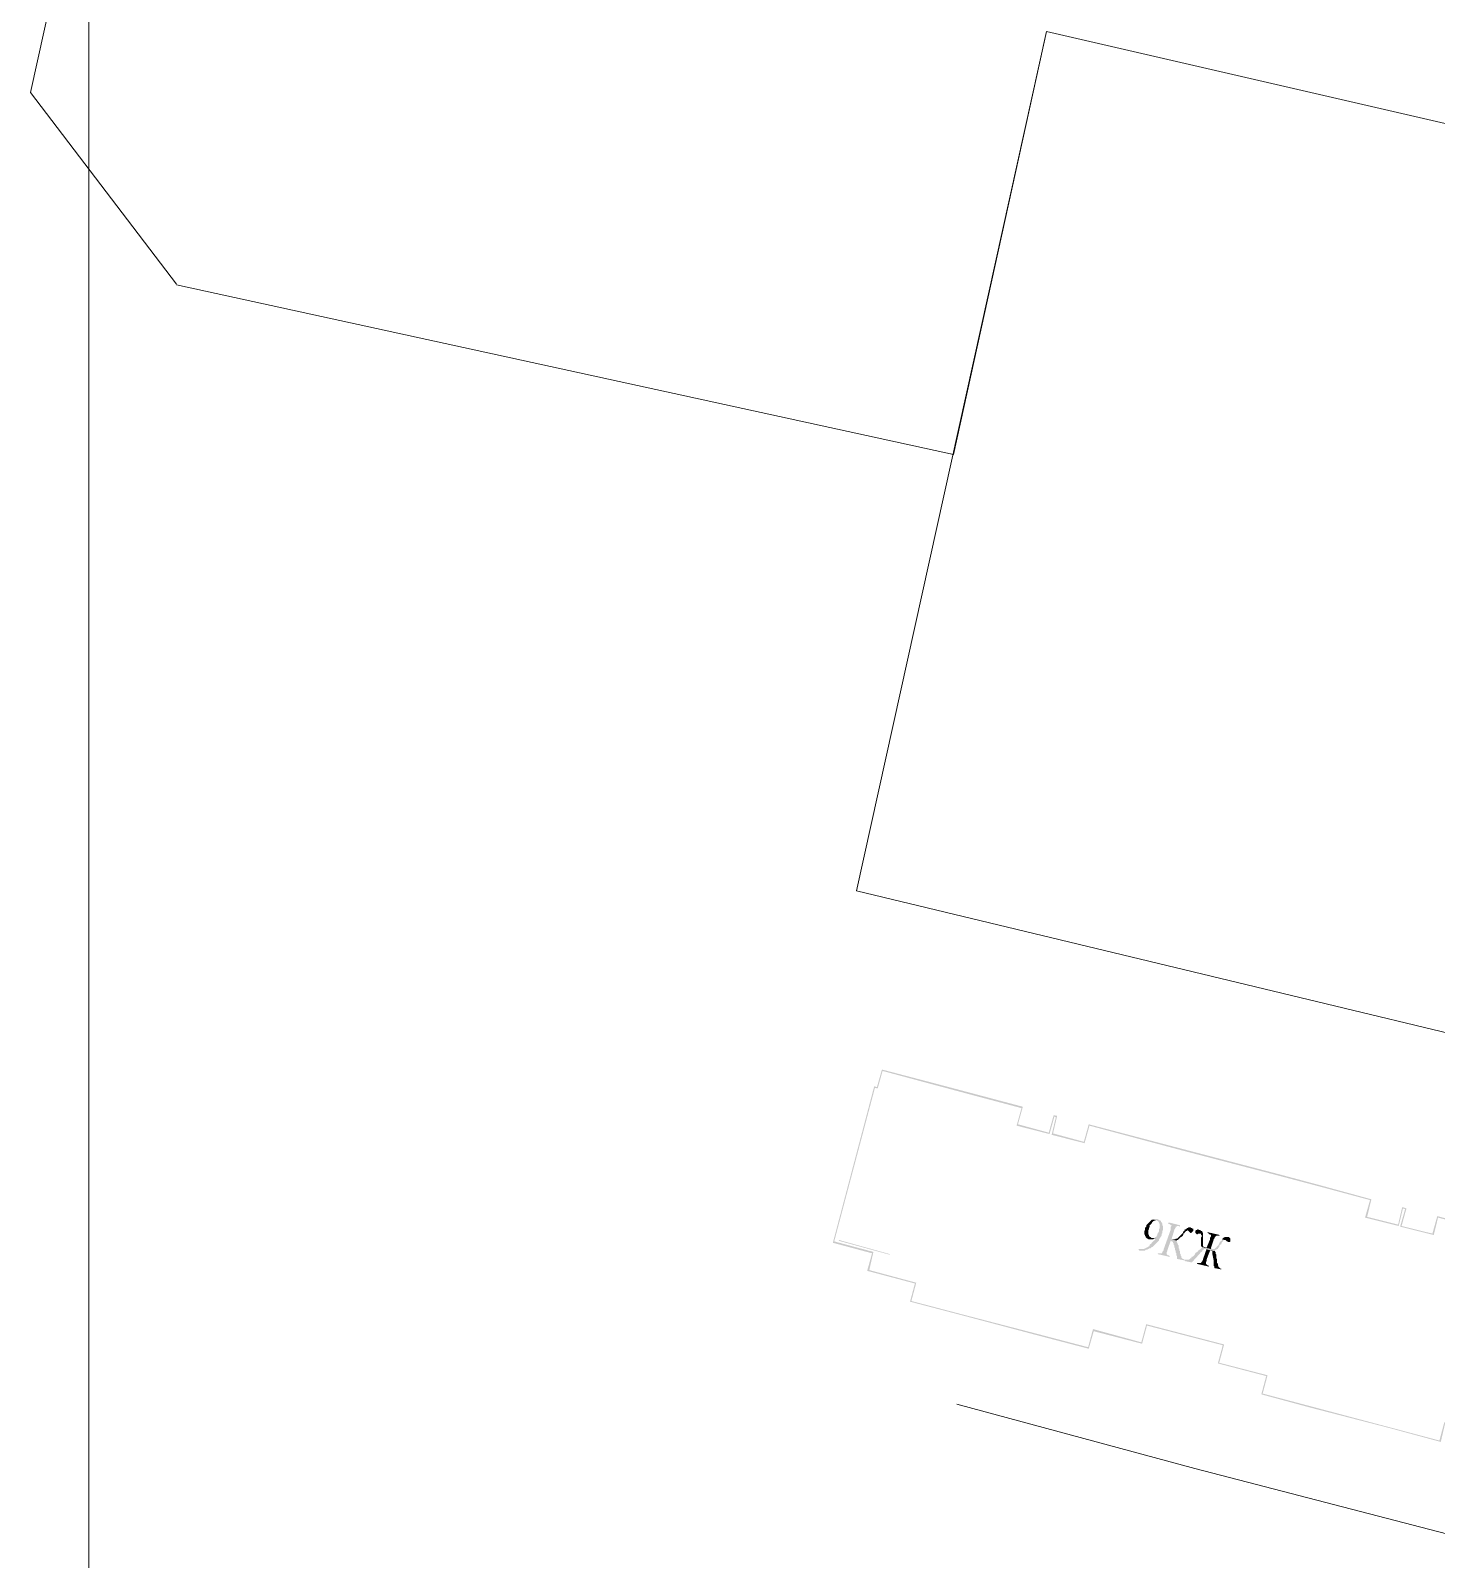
# Model space of a CAD drawing. Extents: x 243 to 885, y -99 to 1005.
# Drawn here: x 252.2 to 364.5, y 308 to 430.1 of the extents above; entities that cross this region are included whole.
import ezdxf

# ---------------------------------------------------------------- set-up
doc = ezdxf.new("R2010")
doc.units = 0
doc.header["$MEASUREMENT"] = 0
doc.layers.add('PDF _Геометрия', color=7, linetype='Continuous')
doc.layers.add('PDF _Сплошная заливка', color=7, linetype='Continuous')

msp = doc.modelspace()

# ---------------------------------------------------------------- hatches: boundary and pattern name
at = {"layer": 'PDF _Сплошная заливка', "linetype": 'ByBlock', "transparency": 33554559}
h = msp.add_hatch(color=256, dxfattribs=at)
h.paths.add_polyline_path([(333.91, 343.52), (333.52, 342.12), (331.06, 342.79), (331.45, 344.19), (327.42, 345.26), (324.06, 346.15), (320.2, 347.16), (319.8, 345.76), (319.58, 345.82), (316.28, 333.33), (319.41, 332.49), (319.02, 331.09), (322.83, 330.08), (322.44, 328.63), (326.52, 327.56), (332.85, 325.88), (336.71, 324.87), (337.11, 326.27), (340.97, 325.27), (341.36, 326.72), (347.41, 325.15), (347.02, 323.7), (350.88, 322.69), (350.49, 321.23), (354.41, 320.17), (360.68, 318.55), (364.82, 317.43), (365.16, 318.88), (368.96, 317.88), (369.36, 319.33), (372.49, 318.55), (375.74, 330.98), (375.52, 331.03), (375.91, 332.43), (372.04, 333.44), (368.68, 334.34), (364.54, 335.46), (364.15, 334.06), (361.69, 334.67), (362.08, 336.07), (361.74, 336.18), (361.41, 334.78), (358.94, 335.4), (359.28, 336.8), (355.19, 337.92), (351.83, 338.82), (344.16, 340.83), (336.71, 342.79), (336.32, 341.39), (333.86, 342.06), (334.19, 343.46)])
h.paths.add_polyline_path([(333.97, 343.41), (334.08, 343.35), (333.75, 341.95), (336.38, 341.28), (336.77, 342.68), (344.1, 340.72), (351.83, 338.7), (355.19, 337.81), (359.17, 336.74), (358.77, 335.34), (361.46, 334.67), (361.8, 336.07), (361.97, 336.02), (361.57, 334.62), (364.26, 333.95), (364.6, 335.34), (368.63, 334.28), (371.99, 333.39), (375.8, 332.38), (375.4, 330.98), (375.63, 330.92), (372.38, 318.66), (369.24, 319.5), (368.85, 318.04), (365.1, 319), (364.71, 317.54), (360.73, 318.6), (354.41, 320.28), (350.6, 321.29), (350.99, 322.75), (347.13, 323.75), (347.52, 325.21), (341.3, 326.83), (340.91, 325.38), (337.05, 326.44), (336.66, 324.99), (332.85, 325.99), (326.58, 327.62), (322.55, 328.68), (322.94, 330.14), (319.19, 331.15), (319.52, 332.6), (316.39, 333.44), (319.64, 345.7), (319.86, 345.65), (320.25, 347.05), (324, 346.04), (327.36, 345.14), (331.34, 344.08), (330.95, 342.68), (333.58, 342.01)], flags=0)
for points in [[(342.2, 335.23), (341.92, 335.23), (341.86, 335.18), (342.14, 335.12), (342.2, 335.06), (342.26, 335.06), (342.26, 335.01), (342.31, 334.95), (342.31, 334.9), (342.37, 334.84), (342.37, 334.73), (342.37, 334.67), (342.37, 334.56), (342.37, 334.5), (342.31, 334.39), (342.31, 334.34), (342.31, 334.23), (342.26, 334.17), (342.26, 334.11), (342.2, 334.06), (342.2, 333.95), (342.14, 333.89), (342.09, 333.78), (342.03, 333.78), (341.98, 333.72), (341.92, 333.72), (341.81, 333.72), (342.03, 333.67), (342.03, 333.61), (341.98, 333.55), (341.92, 333.5), (341.86, 333.44), (341.81, 333.39), (341.75, 333.33), (341.7, 333.27), (341.64, 333.22), (341.58, 333.16), (341.58, 333.11), (341.53, 333.05), (341.42, 332.99), (341.36, 332.94), (341.3, 332.94), (341.25, 332.88), (341.19, 332.88), (341.14, 332.83), (341.02, 332.83), (340.97, 332.83), (340.91, 332.83), (340.86, 332.83), (340.75, 332.83), (340.69, 332.83), (340.69, 332.77), (340.75, 332.71), (340.8, 332.71), (340.86, 332.71), (340.91, 332.71), (340.97, 332.71), (341.02, 332.71), (341.14, 332.71), (341.19, 332.71), (341.25, 332.77), (341.3, 332.77), (341.42, 332.77), (341.42, 332.83), (341.47, 332.83), (341.53, 332.88), (341.64, 332.88), (341.7, 332.94), (341.75, 332.99), (341.81, 332.99), (341.86, 333.05), (341.92, 333.11), (341.98, 333.16), (342.03, 333.22), (342.09, 333.27), (342.14, 333.33), (342.2, 333.39), (342.26, 333.44), (342.31, 333.5), (342.31, 333.55), (342.37, 333.67), (342.42, 333.72), (342.42, 333.78), (342.48, 333.83), (342.54, 333.95), (342.54, 334), (342.54, 334.06), (342.59, 334.11), (342.59, 334.17), (342.59, 334.28), (342.65, 334.34), (342.65, 334.45), (342.65, 334.5), (342.65, 334.56), (342.65, 334.62), (342.59, 334.73), (342.59, 334.78), (342.59, 334.84), (342.54, 334.95), (342.48, 335.01), (342.48, 335.06), (342.42, 335.12), (342.37, 335.12), (342.31, 335.18), (342.26, 335.18)], [(341.86, 335.18), (341.75, 335.18), (341.7, 335.12), (341.64, 335.06), (341.58, 335.01), (341.53, 334.95), (341.47, 334.9), (341.42, 334.84), (341.36, 334.78), (341.3, 334.73), (341.3, 334.62), (341.25, 334.56), (341.19, 334.5), (341.19, 334.39), (341.19, 334.34), (341.14, 334.23), (341.14, 334.17), (341.14, 334.11), (341.14, 334.06), (341.19, 333.95), (341.19, 333.89), (341.25, 333.83), (341.7, 333.72), (341.64, 333.78), (341.58, 333.78), (341.58, 333.83), (341.53, 333.89), (341.53, 333.95), (341.47, 334), (341.47, 334.06), (341.47, 334.11), (341.47, 334.17), (341.47, 334.28), (341.47, 334.34), (341.53, 334.45), (341.53, 334.5), (341.58, 334.62), (341.58, 334.73), (341.64, 334.78), (341.7, 334.84), (341.75, 334.9), (341.75, 334.95), (341.81, 335.01), (341.86, 335.06), (341.92, 335.06), (341.98, 335.12), (342.09, 335.12), (342.14, 335.12)], [(343.99, 334.73), (343.1, 334.95), (343.04, 334.9), (343.1, 334.84), (343.15, 334.84), (343.21, 334.78), (343.26, 334.78), (343.26, 334.73), (343.32, 334.73), (343.32, 334.67), (343.26, 334.62), (343.26, 334.5), (343.26, 334.39), (342.7, 332.83), (342.7, 332.77), (342.65, 332.66), (342.59, 332.6), (342.59, 332.55), (342.54, 332.49), (342.48, 332.49), (342.42, 332.49), (342.31, 332.49), (342.26, 332.49), (342.2, 332.43), (343.15, 332.21), (343.21, 332.27), (343.15, 332.27), (343.1, 332.32), (343.04, 332.32), (342.98, 332.38), (342.93, 332.43), (342.93, 332.49), (342.93, 332.55), (342.98, 332.66), (342.98, 332.71), (343.26, 333.5), (343.77, 333.39), (343.71, 333.44), (343.66, 333.5), (343.71, 333.5), (343.32, 333.61), (343.54, 334.34), (343.54, 334.39), (343.6, 334.45), (343.66, 334.56), (343.66, 334.62), (343.71, 334.62), (343.77, 334.67), (343.82, 334.67), (343.88, 334.67), (343.99, 334.62)], [(344.89, 334.5), (344.83, 334.56), (344.66, 334.56), (344.61, 334.5), (344.55, 334.5), (344.5, 334.45), (344.44, 334.39), (344.38, 334.39), (344.61, 334.34), (344.66, 334.28), (344.72, 334.23), (344.78, 334.17), (344.83, 334.11), (344.89, 334.11), (344.94, 334.17), (345, 334.23), (345.06, 334.28), (345.06, 334.34), (345.06, 334.39), (345.06, 334.45), (345, 334.45), (344.94, 334.5)], [(320.81, 332.43), (316.78, 333.55), (316.72, 333.5), (320.81, 332.38)], [(341.81, 333.72), (341.7, 333.72), (341.25, 333.83), (341.25, 333.78), (341.3, 333.72), (341.36, 333.67), (341.42, 333.67), (341.47, 333.61), (341.53, 333.61), (341.58, 333.61), (341.7, 333.61), (341.75, 333.61), (341.81, 333.61), (341.86, 333.61), (341.98, 333.67), (342.03, 333.67)], [(343.77, 333.39), (343.26, 333.5), (343.32, 333.44), (343.38, 333.44), (343.43, 333.39), (343.43, 333.33), (343.49, 333.27), (343.49, 333.22), (343.49, 333.16), (343.54, 333.11), (343.54, 332.99), (343.6, 332.88), (343.6, 332.77), (343.66, 332.66), (343.66, 332.55), (343.71, 332.49), (343.71, 332.38), (343.71, 332.32), (343.77, 332.27), (343.77, 332.21), (343.77, 332.15), (343.77, 332.1), (343.77, 332.04), (344.33, 331.93), (344.38, 331.99), (344.33, 331.99), (344.27, 332.04), (344.22, 332.04), (344.16, 332.1), (344.1, 332.15), (344.1, 332.21), (344.1, 332.27), (344.05, 332.32), (344.05, 332.38), (344.05, 332.43), (343.99, 332.49), (343.99, 332.55), (343.99, 332.66), (343.94, 332.71), (343.94, 332.83), (343.88, 332.94), (343.88, 333.05), (343.88, 333.11), (343.82, 333.22), (343.82, 333.27), (343.77, 333.33)], [(344.38, 334.39), (344.38, 334.34), (344.33, 334.28), (344.27, 334.23), (344.22, 334.11), (344.16, 334.06), (344.1, 334), (344.05, 333.95), (343.99, 333.89), (343.94, 333.83), (343.88, 333.78), (343.82, 333.72), (343.77, 333.67), (343.71, 333.67), (343.6, 333.61), (343.54, 333.61), (343.49, 333.61), (343.38, 333.61), (343.32, 333.61), (343.71, 333.5), (343.77, 333.55), (343.82, 333.55), (343.88, 333.61), (343.94, 333.67), (343.99, 333.72), (344.05, 333.78), (344.16, 333.83), (344.22, 333.89), (344.27, 334), (344.27, 334.06), (344.38, 334.11), (344.38, 334.17), (344.44, 334.23), (344.5, 334.28), (344.55, 334.28), (344.61, 334.34)], [(347.35, 333.61), (347.35, 333.55), (347.3, 333.5), (347.24, 333.44), (347.18, 333.39), (347.13, 333.27), (347.07, 333.16), (347.02, 333.11), (346.96, 333.05), (346.9, 332.99), (346.9, 332.94), (346.85, 332.94), (346.79, 332.88), (346.74, 332.83), (346.68, 332.83), (346.62, 332.83), (346.51, 332.83), (345.73, 332.99), (345.78, 332.94), (345.73, 332.94), (345.67, 332.88), (345.62, 332.83), (345.56, 332.77), (345.45, 332.71), (345.39, 332.6), (345.28, 332.55), (345.22, 332.49), (345.17, 332.38), (345.11, 332.32), (345.06, 332.27), (345, 332.21), (344.94, 332.21), (344.89, 332.15), (344.89, 332.1), (344.83, 332.1), (344.78, 332.04), (344.72, 331.99), (344.61, 331.99), (344.55, 331.99), (344.5, 331.99), (344.38, 331.99), (344.38, 331.87), (344.94, 331.76), (345.5, 332.38), (345.56, 332.43), (345.62, 332.55), (345.73, 332.6), (345.78, 332.66), (345.78, 332.71), (345.84, 332.77), (345.9, 332.77), (345.95, 332.83), (346.06, 332.83), (346.46, 332.71), (346.79, 332.66), (346.79, 332.71), (346.85, 332.77), (346.96, 332.83), (347.02, 332.83), (347.02, 332.88), (347.07, 332.94), (347.13, 332.99), (347.13, 333.05), (347.18, 333.16), (347.3, 333.22), (347.3, 333.27), (347.35, 333.39), (347.41, 333.44), (347.46, 333.5), (347.46, 333.55), (347.52, 333.55), (347.58, 333.55)], [(345.56, 334.34), (345.45, 334.39), (345.39, 334.39), (345.34, 334.34), (345.28, 334.34), (345.22, 334.28), (345.22, 334.23), (345.22, 334.17), (345.22, 334.11), (345.28, 334.06), (345.34, 334), (345.39, 334), (345.45, 334.06), (345.5, 334.06), (345.56, 334.06), (345.62, 334.06), (345.84, 334), (345.84, 334.06), (345.84, 334.11), (345.78, 334.17), (345.78, 334.23), (345.73, 334.28), (345.67, 334.28), (345.62, 334.34)], [(345.84, 334), (345.62, 334.06), (345.67, 334.06), (345.67, 333.95), (345.73, 333.95), (345.73, 333.89), (345.73, 333.83), (345.67, 333.72), (345.67, 333.61), (345.67, 333.55), (345.67, 333.44), (345.67, 333.33), (345.67, 333.27), (345.67, 333.22), (345.67, 333.16), (345.67, 333.11), (345.73, 332.99), (346.51, 332.83), (346.06, 332.94), (346.01, 332.99), (345.9, 332.99), (345.9, 333.05), (345.84, 333.05), (345.84, 333.16), (345.84, 333.22), (345.84, 333.27), (345.84, 333.33), (345.84, 333.39), (345.84, 333.5), (345.84, 333.61), (345.84, 333.67), (345.84, 333.72), (345.84, 333.83), (345.84, 333.89), (345.84, 333.95)], [(347.18, 333.95), (346.23, 334.17), (346.18, 334.11), (346.23, 334.11), (346.29, 334.06), (346.34, 334), (346.4, 334), (346.46, 333.95), (346.46, 333.89), (346.46, 333.83), (346.4, 333.72), (346.4, 333.61), (346.12, 332.94), (346.06, 332.94), (346.51, 332.83), (346.46, 332.88), (346.68, 333.55), (346.68, 333.61), (346.74, 333.67), (346.79, 333.78), (346.79, 333.83), (346.85, 333.83), (346.9, 333.89), (346.96, 333.89), (347.02, 333.89), (347.13, 333.89)], [(347.86, 333.78), (347.58, 333.78), (347.46, 333.72), (347.41, 333.67), (347.35, 333.61), (347.58, 333.55), (347.63, 333.55), (347.69, 333.5), (347.74, 333.44), (347.8, 333.44), (347.8, 333.39), (347.91, 333.39), (347.97, 333.39), (348.02, 333.44), (348.02, 333.5), (348.02, 333.55), (348.02, 333.61), (348.02, 333.67), (347.97, 333.72), (347.91, 333.78)], [(346.46, 332.71), (346.06, 332.83), (346.12, 332.83), (345.84, 332.04), (345.84, 331.99), (345.78, 331.87), (345.73, 331.82), (345.73, 331.76), (345.67, 331.76), (345.67, 331.71), (345.62, 331.71), (345.56, 331.71), (345.45, 331.71), (345.39, 331.71), (345.34, 331.65), (346.29, 331.43), (346.34, 331.48), (346.29, 331.48), (346.23, 331.54), (346.18, 331.54), (346.12, 331.59), (346.06, 331.65), (346.06, 331.71), (346.06, 331.76), (346.12, 331.87), (346.12, 331.99), (346.4, 332.71)], [(346.79, 332.66), (346.46, 332.71), (346.51, 332.66), (346.57, 332.66), (346.57, 332.6), (346.57, 332.49), (346.68, 331.93), (346.68, 331.76), (346.68, 331.65), (346.68, 331.59), (346.68, 331.48), (346.74, 331.43), (346.74, 331.37), (346.74, 331.31), (347.3, 331.2), (347.3, 331.26), (347.24, 331.26), (347.18, 331.31), (347.13, 331.37), (347.07, 331.43), (347.07, 331.48), (347.02, 331.54), (347.02, 331.65), (346.96, 331.71), (346.96, 331.76), (346.96, 331.87), (346.96, 331.99), (346.9, 332.1), (346.9, 332.21), (346.9, 332.32), (346.9, 332.38), (346.85, 332.43), (346.85, 332.49), (346.85, 332.55)]]:
    msp.add_hatch(color=256, dxfattribs=at).paths.add_polyline_path(points)

# ---------------------------------------------------------------- linework, layer by layer
at = {"layer": 'PDF _Геометрия', "linetype": 'ByBlock', "lineweight": 18}
for points in [[(256.87, 166.53), (256.87, 557.3)], [(324.28, 521.91), (292.14, 529.02), (272.72, 517.88), (252.22, 425.16), (263.87, 409.87)], [(333.35, 430.03), (419.25, 410.21), (403.79, 340.83), (318.18, 361.44), (333.35, 430.03), (325.91, 396.26), (263.87, 409.81)], [(398.47, 335.79), (400.54, 335.4), (400.88, 334.9), (400.88, 334.11), (395.06, 312.56), (388.06, 288.2), (385.54, 288.82), (387.83, 299.12), (382.12, 300.74), (383.19, 305.05), (371.54, 308.13), (370.92, 308.64), (345.17, 315.3), (326.19, 320.45)]]:
    msp.add_lwpolyline(points, dxfattribs=at)

doc.saveas('drawing.dxf')
